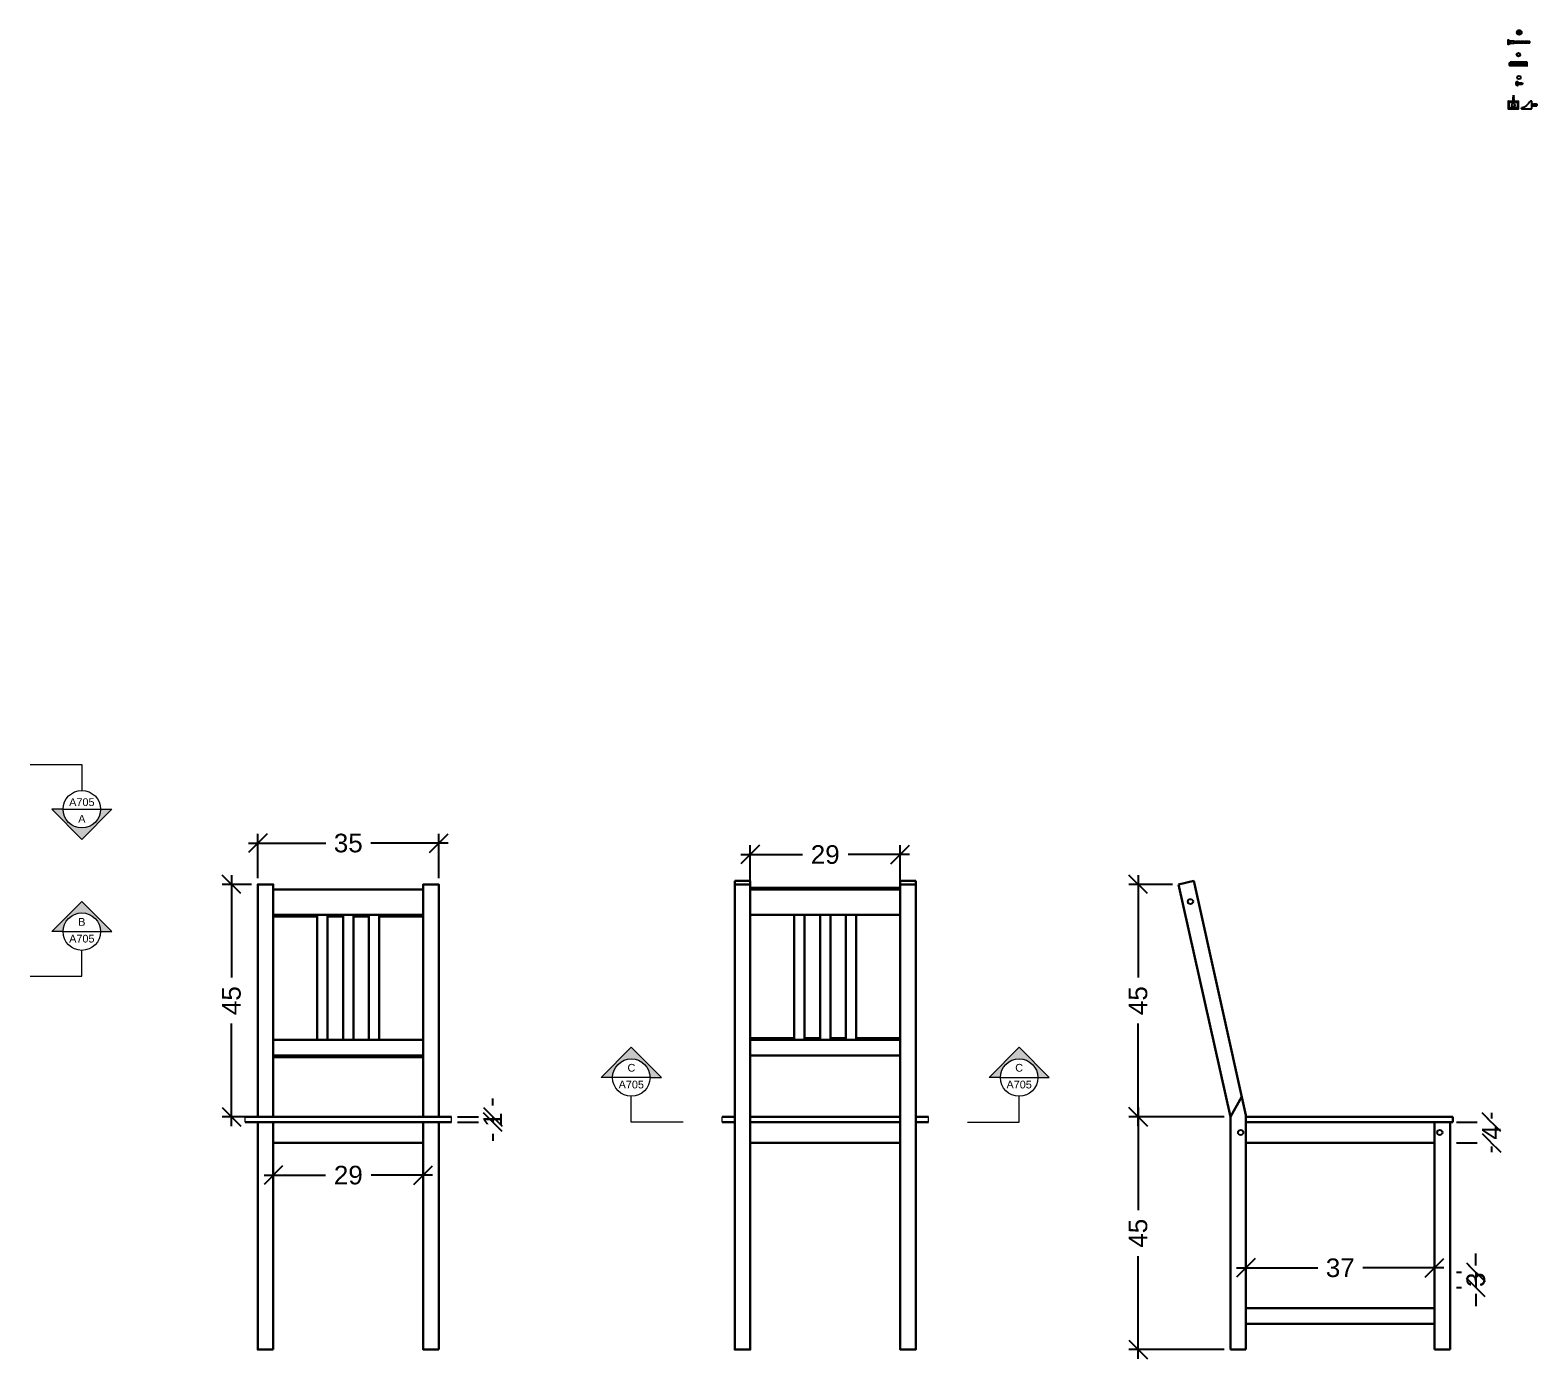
# Model space of a CAD drawing. Header units: inches. Extents: x -56 to 1054, y -93 to 354.
# Drawn here: x 171.1 to 462.5, y 96.8 to 353.8 of the extents above; entities that cross this region are included whole.
import ezdxf
from ezdxf.enums import TextEntityAlignment as Align

# ---------------------------------------------------------------- set-up
doc = ezdxf.new("R2010")
doc.units = ezdxf.units.IN
doc.header["$MEASUREMENT"] = 0
doc.layers.get('0').update_dxf_attribs({"lineweight": 30})
for name, color, linetype, lineweight in [('A-ANNO-SYMB', 3, 'Continuous', 18), ('quote', 7, 'Continuous', 20), ('Viti', 4, 'Continuous', 25)]:
    doc.layers.add(name, color=color, linetype=linetype, lineweight=lineweight)
doc.styles.add('ARIAL', font='Arial.ttf')
doc.styles.get("Standard").update_dxf_attribs({"font": 'Arial.ttf'})
doc.dimstyles.new('TICK_36', dxfattribs={"dimtxt": 3.6, "dimasz": 3.6, "dimexe": 1.8, "dimexo": 1.2, "dimgap": 1.8, "dimtad": 0, "dimdec": 0, "dimzin": 0, "dimdsep": 46, "dimtxsty": 'ARIAL', "dimblk": 'OBLIQUE', "dimcen": 1.8, "dimdle": 1.8, "dimclrd": 256, "dimclrt": 256, "dimadec": 0, "dimazin": 0, "dimtfac": 1, "dimtdec": 0, "dimtmove": 1, "dimatfit": 3, "dimldrblk": 'OPEN90', "dimfxl": 1, "dimtfill": 1, "dimtolj": 1, "dimtzin": 0, "dimarcsym": 0})

# ---------------------------------------------------------------- blocks, each defined once
blk = doc.blocks.new('_Oblique')
at = {"color": 0, "linetype": 'ByBlock', "lineweight": -2}
blk.add_line((-0.5, -0.5), (0.5, 0.5), dxfattribs=at)
blk = doc.blocks.new('*D8')
at = {"layer": 'quote', "lineweight": -2, "transparency": 16777216}
for p, q in [((385.34, 190.37), (385.34, 170.52)), ((385.34, 141.77), (385.34, 161.62))]:
    blk.add_line(p, q, dxfattribs=at)
at = {"layer": 'quote', "color": 0, "lineweight": -2, "transparency": 16777216}
for p, q in [((391.99, 188.57), (383.54, 188.57)), ((401.99, 143.57), (383.54, 143.57))]:
    blk.add_line(p, q, dxfattribs=at)
at = {"layer": 'quote', "lineweight": -2, "transparency": 16777216, "xscale": 3.6, "yscale": 3.6, "zscale": 3.6}
for p, rotation in [((385.34, 188.57), 90), ((385.34, 143.57), 270)]:
    blk.add_blockref('_Oblique', p, dxfattribs=dict(at, rotation=rotation))
at = {"layer": 'quote', "transparency": 16777216, "insert": (385.34, 166.07), "char_height": 3.6, "attachment_point": 5, "rotation": 90, "style": 'ARIAL', "bg_fill": 3, "box_fill_scale": 1.25, "bg_fill_color": 256, "bg_fill_true_color": 13158600, "bg_fill_transparency": 0}
blk.add_mtext('\\A1;45', dxfattribs=at)
blk = doc.blocks.new('_Open90')
at = {"color": 0, "linetype": 'ByBlock', "lineweight": -2}
for p, q in [((0, 0), (-1, 0)), ((-0.5, 0.5), (0, 0)), ((0, 0), (-0.5, -0.5))]:
    blk.add_line(p, q, dxfattribs=at)
blk = doc.blocks.new('*D9')
at = {"layer": 'quote', "color": 0, "lineweight": -2, "transparency": 16777216}
for p, q in [((401.99, 143.57), (383.54, 143.57)), ((401.99, 98.57), (383.54, 98.57))]:
    blk.add_line(p, q, dxfattribs=at)
at = {"layer": 'quote', "lineweight": -2, "transparency": 16777216}
for p, q in [((385.34, 145.37), (385.34, 125.52)), ((385.34, 96.77), (385.34, 116.62))]:
    blk.add_line(p, q, dxfattribs=at)
at = {"layer": 'quote', "lineweight": -2, "transparency": 16777216, "xscale": 3.6, "yscale": 3.6, "zscale": 3.6}
for p, rotation in [((385.34, 143.57), 90), ((385.34, 98.57), 270)]:
    blk.add_blockref('_Oblique', p, dxfattribs=dict(at, rotation=rotation))
at = {"layer": 'quote', "transparency": 16777216, "insert": (385.34, 121.07), "char_height": 3.6, "attachment_point": 5, "rotation": 90, "style": 'ARIAL', "bg_fill": 3, "box_fill_scale": 1.25, "bg_fill_color": 256, "bg_fill_true_color": 13158600, "bg_fill_transparency": 0}
blk.add_mtext('\\A1;45', dxfattribs=at)
blk = doc.blocks.new('*U2')
blk.add_lwpolyline([(0.1, -0.2), (0.06, 0), (0.04, 0.05), (0.03, 0), (0.06, -0.2), (0.09, -0.25), (0.1, -0.2)])
blk = doc.blocks.new('*U3')
at = {"color": 0, "linetype": 'ByBlock', "lineweight": -2, "transparency": 16777216}
for p in [(40.3, 254.75), (40.42, 254.75), (40.54, 254.75), (40.65, 254.75), (40.77, 254.75), (40.89, 254.75)]:
    blk.add_blockref('*U2', p, dxfattribs=at)
blk = doc.blocks.new('109049')
for p, q in [((40.13, 240.08), (40.13, 239.79)), ((40.43, 240.28), (40.33, 240.28)), ((40.43, 239.58), (40.33, 239.58)), ((40.48, 240.23), (40.48, 239.63)), ((40.52, 240.03), (40.48, 240.03)), ((40.56, 239.83), (40.48, 239.83)), ((40.64, 240.03), (40.56, 240.03)), ((40.67, 239.83), (40.59, 239.83)), ((40.75, 240.03), (40.67, 240.03)), ((40.79, 239.83), (40.71, 239.83)), ((40.87, 240.03), (40.79, 240.03)), ((40.91, 239.83), (40.83, 239.83)), ((40.99, 240.03), (40.91, 240.03)), ((41.02, 239.83), (40.94, 239.83)), ((41.11, 240.03), (41.02, 240.03)), ((41.14, 239.83), (41.06, 239.83)), ((41.22, 240.03), (41.14, 240.03)), ((41.23, 239.83), (41.18, 239.83)), ((41.32, 240.01), (41.35, 240)), ((41.37, 239.88), (41.32, 239.85)), ((41.35, 240), (41.36, 240.05)), ((41.37, 239.88), (41.35, 240)), ((41.36, 240.05), (41.38, 239.98)), ((41.4, 239.83), (41.37, 239.88)), ((41.38, 239.98), (41.48, 239.93)), ((41.38, 239.98), (41.4, 239.89)), ((41.48, 239.93), (41.4, 239.89)), ((41.4, 239.89), (41.4, 239.83))]:
    blk.add_line(p, q)
blk.add_lwpolyline([(41.26, 239.83), (41.22, 240.03), (41.23, 240.08), (41.26, 240.03), (41.29, 239.84), (41.29, 239.78), (41.26, 239.83)])
for centre, radius, start, end in [((40.33, 240.08), 0.2, 107.545, 180), ((40.33, 239.79), 0.2, 180, 252.455), ((40.37, 239.95), 0.332, 96.8818, 107.545), ((40.37, 239.91), 0.332, 252.455, 263.1182), ((40.43, 240.23), 0.05, 0, 90), ((40.43, 239.63), 0.05, 270, 0), ((41.23, 240.03), 0.2, 270, 277.372), ((41.23, 239.83), 0.2, 63.4349, 82.7142), ((41.23, 240.03), 0.2, 287.2449, 296.5651)]:
    blk.add_arc(centre, radius, start, end)
blk.add_blockref('*U3', (0.19, -14.72))
blk = doc.blocks.new('b')
for p, q in [((585.85, 49.4), (585.85, 48)), ((585.9, 49.45), (587.8, 49.45)), ((585.9, 47.95), (587.8, 47.95)), ((587.85, 48), (587.85, 49.4))]:
    blk.add_line(p, q)
for centre, start, end in [((585.9, 49.4), 90, 180), ((585.9, 48), 180, 270), ((587.8, 49.4), 0, 90), ((587.8, 48), 270, 0)]:
    blk.add_arc(centre, 0.05, start, end)
blk = doc.blocks.new('*D12')
at = {"layer": 'quote', "lineweight": -2, "transparency": 16777216}
blk.add_line((453.68, 144.37), (453.68, 136.77), dxfattribs=at)
at = {"layer": 'quote', "color": 0, "lineweight": -2, "transparency": 16777216}
for p, q in [((446.89, 142.57), (455.48, 142.57)), ((446.89, 138.57), (455.48, 138.57))]:
    blk.add_line(p, q, dxfattribs=at)
at = {"layer": 'quote', "transparency": 16777216, "insert": (453.68, 140.57), "char_height": 3.6, "attachment_point": 5, "rotation": 90, "style": 'ARIAL', "bg_fill": 3, "box_fill_scale": 1.25, "bg_fill_color": 256, "bg_fill_true_color": 13158600, "bg_fill_transparency": 0}
blk.add_mtext('\\A1;4', dxfattribs=at)
at = {"layer": 'quote', "lineweight": -2, "transparency": 16777216, "xscale": 3.6, "yscale": 3.6, "zscale": 3.6}
for p, rotation in [((453.68, 142.57), 90), ((453.68, 138.57), 270)]:
    blk.add_blockref('_Oblique', p, dxfattribs=dict(at, rotation=rotation))
blk = doc.blocks.new('*D13')
at = {"layer": 'quote', "lineweight": -2, "transparency": 16777216}
for p, q in [((450.67, 113.57), (450.67, 117.17)), ((450.67, 110.57), (450.67, 106.97))]:
    blk.add_line(p, q, dxfattribs=at)
at = {"layer": 'quote', "color": 0, "lineweight": -2, "transparency": 16777216}
for p, q in [((446.89, 113.57), (452.47, 113.57)), ((446.89, 110.57), (452.47, 110.57))]:
    blk.add_line(p, q, dxfattribs=at)
at = {"layer": 'quote', "transparency": 16777216, "insert": (450.67, 112.07), "char_height": 3.6, "attachment_point": 5, "rotation": 90, "style": 'ARIAL', "bg_fill": 3, "box_fill_scale": 1.25, "bg_fill_color": 256, "bg_fill_true_color": 13158600, "bg_fill_transparency": 0}
blk.add_mtext('\\A1;3', dxfattribs=at)
at = {"layer": 'quote', "lineweight": -2, "transparency": 16777216}
blk.add_line((450.67, 113.57), (450.67, 110.57), dxfattribs=at)
at = {"layer": 'quote', "lineweight": -2, "transparency": 16777216, "xscale": 3.6, "yscale": 3.6, "zscale": 3.6}
for p, rotation in [((450.67, 113.57), 270), ((450.67, 110.57), 90)]:
    blk.add_blockref('_Oblique', p, dxfattribs=dict(at, rotation=rotation))
blk = doc.blocks.new('*D18')
at = {"layer": 'quote', "color": 0, "lineweight": -2, "transparency": 16777216}
for p, q in [((215.09, 189.77), (215.09, 198.34)), ((250.11, 189.77), (250.11, 198.34))]:
    blk.add_line(p, q, dxfattribs=at)
at = {"layer": 'quote', "lineweight": -2, "transparency": 16777216}
for p, q in [((213.29, 196.54), (228.25, 196.54)), ((251.91, 196.54), (236.96, 196.54))]:
    blk.add_line(p, q, dxfattribs=at)
at = {"layer": 'quote', "lineweight": -2, "transparency": 16777216, "xscale": 3.6, "yscale": 3.6, "zscale": 3.6, "rotation": 180}
blk.add_blockref('_Oblique', (215.09, 196.54), dxfattribs=at)
at = {"layer": 'quote', "lineweight": -2, "transparency": 16777216, "xscale": 3.6, "yscale": 3.6, "zscale": 3.6}
blk.add_blockref('_Oblique', (250.11, 196.54), dxfattribs=at)
at = {"layer": 'quote', "transparency": 16777216, "insert": (232.6, 196.54), "char_height": 3.6, "attachment_point": 5, "style": 'ARIAL', "bg_fill": 3, "box_fill_scale": 1.25, "bg_fill_color": 256, "bg_fill_true_color": 13158600, "bg_fill_transparency": 0}
blk.add_mtext('\\A1;35', dxfattribs=at)
blk = doc.blocks.new('*D19')
at = {"layer": 'quote', "lineweight": -2, "transparency": 16777216}
for p, q in [((210.02, 190.37), (210.02, 170.52)), ((210.02, 141.77), (210.02, 161.62))]:
    blk.add_line(p, q, dxfattribs=at)
at = {"layer": 'quote', "color": 0, "lineweight": -2, "transparency": 16777216}
for p, q in [((213.89, 188.57), (208.22, 188.57)), ((213.89, 143.57), (208.22, 143.57))]:
    blk.add_line(p, q, dxfattribs=at)
at = {"layer": 'quote', "lineweight": -2, "transparency": 16777216, "xscale": 3.6, "yscale": 3.6, "zscale": 3.6}
for p, rotation in [((210.02, 188.57), 90), ((210.02, 143.57), 270)]:
    blk.add_blockref('_Oblique', p, dxfattribs=dict(at, rotation=rotation))
at = {"layer": 'quote', "transparency": 16777216, "insert": (210.02, 166.07), "char_height": 3.6, "attachment_point": 5, "rotation": 90, "style": 'ARIAL', "bg_fill": 3, "box_fill_scale": 1.25, "bg_fill_color": 256, "bg_fill_true_color": 13158600, "bg_fill_transparency": 0}
blk.add_mtext('\\A1;45', dxfattribs=at)
blk = doc.blocks.new('*D20')
at = {"layer": 'quote', "color": 0, "lineweight": -2, "transparency": 16777216}
for p, q in [((310.34, 189.09), (310.34, 196.12)), ((339.34, 189.09), (339.34, 196.12))]:
    blk.add_line(p, q, dxfattribs=at)
at = {"layer": 'quote', "lineweight": -2, "transparency": 16777216}
for p, q in [((308.54, 194.32), (320.42, 194.32)), ((341.14, 194.32), (329.27, 194.32))]:
    blk.add_line(p, q, dxfattribs=at)
at = {"layer": 'quote', "lineweight": -2, "transparency": 16777216, "xscale": 3.6, "yscale": 3.6, "zscale": 3.6, "rotation": 180}
blk.add_blockref('_Oblique', (310.34, 194.32), dxfattribs=at)
at = {"layer": 'quote', "lineweight": -2, "transparency": 16777216, "xscale": 3.6, "yscale": 3.6, "zscale": 3.6}
blk.add_blockref('_Oblique', (339.34, 194.32), dxfattribs=at)
at = {"layer": 'quote', "transparency": 16777216, "insert": (324.84, 194.32), "char_height": 3.6, "attachment_point": 5, "style": 'ARIAL', "bg_fill": 3, "box_fill_scale": 1.25, "bg_fill_color": 256, "bg_fill_true_color": 13158600, "bg_fill_transparency": 0}
blk.add_mtext('\\A1;29', dxfattribs=at)
blk = doc.blocks.new('*D21')
at = {"layer": 'quote', "lineweight": -2, "transparency": 16777216}
for p, q in [((260.54, 143.57), (260.54, 147.17)), ((260.54, 142.57), (260.54, 138.97))]:
    blk.add_line(p, q, dxfattribs=at)
at = {"layer": 'quote', "color": 0, "lineweight": -2, "transparency": 16777216}
for p, q in [((253.74, 143.57), (262.34, 143.57)), ((253.74, 142.57), (262.34, 142.57))]:
    blk.add_line(p, q, dxfattribs=at)
at = {"layer": 'quote', "transparency": 16777216, "insert": (260.54, 143.07), "char_height": 3.6, "attachment_point": 5, "rotation": 90, "style": 'ARIAL', "bg_fill": 3, "box_fill_scale": 1.25, "bg_fill_color": 256, "bg_fill_true_color": 13158600, "bg_fill_transparency": 0}
blk.add_mtext('\\A1;1', dxfattribs=at)
at = {"layer": 'quote', "lineweight": -2, "transparency": 16777216}
blk.add_line((260.54, 143.57), (260.54, 142.57), dxfattribs=at)
at = {"layer": 'quote', "lineweight": -2, "transparency": 16777216, "xscale": 3.6, "yscale": 3.6, "zscale": 3.6}
for p, rotation in [((260.54, 143.57), 270), ((260.54, 142.57), 90)]:
    blk.add_blockref('_Oblique', p, dxfattribs=dict(at, rotation=rotation))
blk = doc.blocks.new('*D22')
at = {"layer": 'quote', "color": 0, "lineweight": -2, "transparency": 16777216}
for p, q in [((218.11, 137.37), (218.11, 130.5)), ((247.11, 137.37), (247.11, 130.5))]:
    blk.add_line(p, q, dxfattribs=at)
at = {"layer": 'quote', "lineweight": -2, "transparency": 16777216}
for p, q in [((216.31, 132.3), (228.18, 132.3)), ((248.91, 132.3), (237.04, 132.3))]:
    blk.add_line(p, q, dxfattribs=at)
at = {"layer": 'quote', "lineweight": -2, "transparency": 16777216, "xscale": 3.6, "yscale": 3.6, "zscale": 3.6, "rotation": 180}
blk.add_blockref('_Oblique', (218.11, 132.3), dxfattribs=at)
at = {"layer": 'quote', "lineweight": -2, "transparency": 16777216, "xscale": 3.6, "yscale": 3.6, "zscale": 3.6}
blk.add_blockref('_Oblique', (247.11, 132.3), dxfattribs=at)
at = {"layer": 'quote', "transparency": 16777216, "insert": (232.61, 132.3), "char_height": 3.6, "attachment_point": 5, "style": 'ARIAL', "bg_fill": 3, "box_fill_scale": 1.25, "bg_fill_color": 256, "bg_fill_true_color": 13158600, "bg_fill_transparency": 0}
blk.add_mtext('\\A1;29', dxfattribs=at)
blk = doc.blocks.new('*D30')
at = {"layer": 'quote', "lineweight": -2, "transparency": 16777216}
for p, q in [((404.39, 114.37), (420.08, 114.37)), ((444.49, 114.37), (428.79, 114.37))]:
    blk.add_line(p, q, dxfattribs=at)
at = {"layer": 'quote', "color": 0, "lineweight": -2, "transparency": 16777216}
for p, q in [((406.19, 107.77), (406.19, 116.17)), ((442.69, 107.77), (442.69, 116.17))]:
    blk.add_line(p, q, dxfattribs=at)
at = {"layer": 'quote', "lineweight": -2, "transparency": 16777216, "xscale": 3.6, "yscale": 3.6, "zscale": 3.6, "rotation": 180}
blk.add_blockref('_Oblique', (406.19, 114.37), dxfattribs=at)
at = {"layer": 'quote', "lineweight": -2, "transparency": 16777216, "xscale": 3.6, "yscale": 3.6, "zscale": 3.6}
blk.add_blockref('_Oblique', (442.69, 114.37), dxfattribs=at)
at = {"layer": 'quote', "transparency": 16777216, "insert": (424.44, 114.37), "char_height": 3.6, "attachment_point": 5, "style": 'ARIAL', "bg_fill": 3, "box_fill_scale": 1.25, "bg_fill_color": 256, "bg_fill_true_color": 13158600, "bg_fill_transparency": 0}
blk.add_mtext('\\A1;37', dxfattribs=at)

msp = doc.modelspace()

# ---------------------------------------------------------------- hatches: boundary and pattern name
at = {"layer": 'A-ANNO-SYMB', "linetype": 'Continuous', "lineweight": 20}
h = msp.add_hatch(color=256, dxfattribs=at)
h.dxf.hatch_style = 1
h.paths.add_polyline_path([(175.27, 203.11), (177.46, 203.11, 1), (184.7, 203.11), (186.89, 203.11), (181.08, 197.26)])
h = msp.add_hatch(color=256, dxfattribs=at)
h.dxf.hatch_style = 1
h.paths.add_polyline_path([(175.27, 179.42), (177.46, 179.42, -1), (184.7, 179.42), (186.89, 179.42), (181.08, 185.27)])
h = msp.add_hatch(color=256, dxfattribs=at)
h.dxf.hatch_style = 1
h.paths.add_polyline_path([(293.16, 151.19), (290.96, 151.19, 1), (283.72, 151.19), (281.53, 151.19), (287.34, 157.04)])
h = msp.add_hatch(color=256, dxfattribs=at)
h.dxf.hatch_style = 1
h.paths.add_polyline_path([(356.53, 151.19), (358.72, 151.19, -1), (365.96, 151.19), (368.16, 151.19), (362.34, 157.04)])

# ---------------------------------------------------------------- linework, layer by layer
at = {"linetype": 'Continuous', "lineweight": 20}
for p, q in [((177.46, 203.11), (184.7, 203.11)), ((177.46, 179.42), (184.7, 179.42)), ((290.96, 151.19), (283.72, 151.19)), ((358.72, 151.19), (365.96, 151.19))]:
    msp.add_line(p, q, dxfattribs=at)
for p, q in [((215.09, 187.57), (215.09, 143.57)), ((218.11, 187.57), (247.11, 187.57)), ((247.11, 187.57), (247.11, 143.57)), ((307.34, 188.57), (307.34, 189.22)), ((307.34, 189.22), (310.34, 189.22)), ((307.34, 187.57), (307.34, 143.57)), ((310.34, 189.22), (310.34, 188.57)), ((310.34, 187.57), (310.34, 187.89)), ((310.34, 187.89), (339.34, 187.89)), ((310.34, 187.57), (339.34, 187.57)), ((339.34, 188.57), (339.34, 189.22)), ((339.34, 189.22), (342.34, 189.22)), ((339.34, 187.57), (339.34, 142.57)), ((342.34, 189.22), (342.34, 188.57)), ((393.19, 188.57), (396.12, 189.22)), ((393.19, 188.57), (403.19, 143.57)), ((396.12, 189.22), (406.19, 143.9)), ((218.11, 182.69), (247.11, 182.69)), ((218.11, 182.36), (226.61, 182.36)), ((226.61, 182.69), (226.61, 158.47)), ((228.61, 182.69), (228.61, 158.47)), ((228.61, 182.36), (231.61, 182.36)), ((231.61, 182.69), (231.61, 158.47)), ((231.61, 182.69), (231.61, 158.47)), ((231.61, 182.69), (233.61, 182.69)), ((233.61, 182.69), (233.61, 158.47)), ((233.61, 182.69), (233.61, 158.47)), ((233.61, 182.36), (236.61, 182.36)), ((236.61, 182.69), (236.61, 158.47)), ((238.61, 182.69), (238.61, 158.47)), ((238.61, 182.36), (247.11, 182.36)), ((310.34, 182.69), (339.34, 182.69)), ((318.84, 182.69), (318.84, 158.47)), ((320.84, 182.69), (320.84, 158.47)), ((323.84, 182.69), (323.84, 158.47)), ((323.84, 182.69), (323.84, 158.47)), ((323.84, 182.69), (325.84, 182.69)), ((325.84, 182.69), (325.84, 158.47)), ((325.84, 182.69), (325.84, 158.47)), ((328.84, 182.69), (328.84, 158.47)), ((330.84, 182.69), (330.84, 158.47)), ((218.11, 158.47), (247.11, 158.47)), ((310.34, 158.47), (310.34, 158.79)), ((310.34, 158.79), (318.84, 158.79)), ((310.34, 158.47), (339.34, 158.47)), ((320.84, 158.79), (323.84, 158.79)), ((325.84, 158.79), (328.84, 158.79)), ((330.84, 158.79), (339.34, 158.79)), ((218.11, 155.47), (247.11, 155.47)), ((218.11, 155.14), (247.11, 155.14)), ((310.34, 155.47), (339.34, 155.47)), ((405.39, 147.5), (403.19, 143.57)), ((215.09, 143.57), (212.64, 143.57)), ((247.09, 143.57), (218.09, 143.57)), ((247.09, 143.57), (218.09, 143.57)), ((252.54, 143.57), (250.09, 143.57)), ((307.34, 143.57), (304.89, 143.57)), ((339.34, 143.57), (310.34, 143.57)), ((339.34, 143.57), (310.34, 143.57)), ((344.79, 143.57), (342.34, 143.57)), ((403.19, 98.57), (403.19, 143.57)), ((406.19, 98.57), (406.19, 143.9)), ((406.19, 143.57), (446.19, 143.57)), ((446.19, 143.57), (446.19, 142.57)), ((212.64, 142.57), (215.09, 142.57)), ((215.11, 142.57), (215.11, 98.57)), ((218.09, 142.57), (247.09, 142.57)), ((218.09, 142.57), (247.09, 142.57)), ((247.11, 142.57), (247.11, 98.57)), ((252.54, 142.57), (250.09, 142.57)), ((250.11, 98.57), (250.11, 142.57)), ((304.89, 142.57), (307.34, 142.57)), ((307.34, 142.57), (307.34, 98.57)), ((310.34, 142.57), (339.34, 142.57)), ((310.34, 142.57), (339.34, 142.57)), ((339.34, 142.57), (339.34, 98.57)), ((344.79, 142.57), (342.34, 142.57)), ((342.34, 98.57), (342.34, 142.57)), ((406.19, 142.57), (446.19, 142.57)), ((442.69, 142.57), (442.69, 98.57)), ((445.69, 142.57), (445.69, 98.57)), ((446.19, 142.57), (445.69, 142.57)), ((218.11, 138.57), (247.11, 138.57)), ((310.34, 138.57), (339.34, 138.57)), ((406.19, 138.57), (442.69, 138.57)), ((442.69, 106.57), (406.19, 106.57)), ((442.69, 103.57), (406.19, 103.57)), ((215.11, 98.57), (218.11, 98.57)), ((307.34, 98.57), (310.34, 98.57)), ((403.19, 98.57), (406.19, 98.57)), ((442.69, 98.57), (445.69, 98.57))]:
    msp.add_line(p, q)
for points in [[(218.09, 143.57), (215.09, 143.57), (215.09, 188.57), (218.09, 188.57)], [(250.11, 143.57), (247.11, 143.57), (247.11, 188.57), (250.11, 188.57)], [(218.11, 98.57), (215.11, 98.57), (215.11, 142.57), (218.11, 142.57)], [(250.11, 98.57), (247.11, 98.57), (247.11, 142.57), (250.11, 142.57)]]:
    msp.add_lwpolyline(points, close=True)
for points in [[(307.34, 142.57), (307.34, 188.57), (310.34, 188.57), (310.34, 142.57)], [(339.34, 142.57), (339.34, 188.57), (342.34, 188.57), (342.34, 142.57)], [(310.34, 142.57), (310.34, 98.57), (307.34, 98.57), (307.34, 142.57)], [(342.34, 142.57), (342.34, 98.57), (339.34, 98.57), (339.34, 142.57)]]:
    msp.add_lwpolyline(points)
at = {"layer": 'A-ANNO-SYMB'}
for p, q in [((171.08, 211.73), (181.08, 211.73)), ((181.08, 211.73), (181.08, 206.73)), ((181.08, 170.8), (181.08, 175.8)), ((171.08, 170.8), (181.08, 170.8)), ((287.34, 142.57), (287.34, 147.57)), ((362.34, 142.57), (362.34, 147.57)), ((297.34, 142.57), (287.34, 142.57)), ((352.34, 142.57), (362.34, 142.57))]:
    msp.add_line(p, q, dxfattribs=at)
at = {"layer": 'A-ANNO-SYMB', "linetype": 'Continuous', "lineweight": 20}
for p, q in [((177.46, 203.11), (175.27, 203.11)), ((175.27, 203.11), (181.08, 197.26)), ((186.89, 203.11), (181.08, 197.26)), ((184.7, 203.11), (186.89, 203.11)), ((175.27, 179.42), (181.08, 185.27)), ((186.89, 179.42), (181.08, 185.27)), ((177.46, 179.42), (175.27, 179.42)), ((184.7, 179.42), (186.89, 179.42)), ((281.53, 151.19), (287.34, 157.04)), ((293.16, 151.19), (287.34, 157.04)), ((356.53, 151.19), (362.34, 157.04)), ((368.16, 151.19), (362.34, 157.04)), ((283.72, 151.19), (281.53, 151.19)), ((290.96, 151.19), (293.16, 151.19)), ((358.72, 151.19), (356.53, 151.19)), ((365.96, 151.19), (368.16, 151.19))]:
    msp.add_line(p, q, dxfattribs=at)
for centre in [(181.08, 203.11), (181.08, 179.42), (287.34, 151.19), (362.34, 151.19)]:
    msp.add_circle(centre, 3.62, dxfattribs=at)
at = {"layer": 'quote'}
for p, q in [((212.64, 142.57), (212.64, 143.57)), ((252.54, 142.57), (252.54, 143.57)), ((304.89, 142.57), (304.89, 143.57)), ((344.79, 142.57), (344.79, 143.57)), ((442.69, 142.57), (442.69, 138.57)), ((406.19, 98.57), (406.19, 103.57))]:
    msp.add_line(p, q, dxfattribs=at)
at = {"layer": 'Viti'}
for p, q in [((458.95, 353.56), (458.86, 353.38)), ((458.95, 353.2), (458.86, 353.38)), ((458.95, 353.56), (459.15, 353.56)), ((458.95, 353.2), (459.15, 353.2)), ((459.15, 353.56), (459.23, 353.38)), ((459.15, 353.2), (459.23, 353.38)), ((457.36, 351.69), (456.99, 351.92)), ((457.36, 351.29), (456.99, 351.06)), ((458.08, 351.64), (458.04, 351.68)), ((458.04, 351.33), (458.08, 351.29)), ((458.1, 351.69), (458.08, 351.64)), ((458.1, 351.34), (458.08, 351.64)), ((458.08, 351.29), (458.1, 351.34)), ((458.15, 351.64), (458.1, 351.69)), ((458.1, 351.34), (458.15, 351.29)), ((458.17, 351.69), (458.15, 351.64)), ((458.17, 351.34), (458.15, 351.64)), ((458.15, 351.29), (458.17, 351.34)), ((458.22, 351.64), (458.17, 351.69)), ((458.17, 351.34), (458.22, 351.29)), ((458.24, 351.69), (458.22, 351.64)), ((458.24, 351.34), (458.22, 351.64)), ((458.22, 351.29), (458.24, 351.34)), ((458.29, 351.64), (458.24, 351.69)), ((458.24, 351.34), (458.29, 351.29)), ((458.31, 351.69), (458.29, 351.64)), ((458.31, 351.34), (458.29, 351.64)), ((458.29, 351.29), (458.31, 351.34)), ((458.36, 351.64), (458.31, 351.69)), ((458.31, 351.34), (458.36, 351.29)), ((458.38, 351.69), (458.36, 351.64)), ((458.38, 351.34), (458.36, 351.64)), ((458.36, 351.29), (458.38, 351.34)), ((458.43, 351.64), (458.38, 351.69)), ((458.38, 351.34), (458.43, 351.29)), ((458.45, 351.69), (458.43, 351.64)), ((458.45, 351.34), (458.43, 351.64)), ((458.43, 351.29), (458.45, 351.34)), ((458.5, 351.64), (458.45, 351.69)), ((458.45, 351.34), (458.5, 351.29)), ((458.52, 351.69), (458.5, 351.64)), ((458.52, 351.34), (458.5, 351.64)), ((458.5, 351.29), (458.52, 351.34)), ((458.57, 351.64), (458.52, 351.69)), ((458.52, 351.34), (458.57, 351.29)), ((458.59, 351.69), (458.57, 351.64)), ((458.59, 351.34), (458.57, 351.64)), ((458.57, 351.29), (458.59, 351.34)), ((458.64, 351.64), (458.59, 351.69)), ((458.59, 351.34), (458.64, 351.29)), ((458.66, 351.69), (458.64, 351.64)), ((458.66, 351.34), (458.64, 351.64)), ((458.64, 351.29), (458.66, 351.34)), ((458.71, 351.64), (458.66, 351.69)), ((458.66, 351.34), (458.71, 351.29)), ((458.73, 351.69), (458.71, 351.64)), ((458.73, 351.34), (458.71, 351.64)), ((458.71, 351.29), (458.73, 351.34)), ((458.78, 351.64), (458.73, 351.69)), ((458.73, 351.34), (458.78, 351.29)), ((458.8, 351.69), (458.78, 351.64)), ((458.8, 351.34), (458.78, 351.64)), ((458.78, 351.29), (458.8, 351.34)), ((458.85, 351.64), (458.8, 351.69)), ((458.8, 351.34), (458.85, 351.29)), ((458.87, 351.69), (458.85, 351.64)), ((458.87, 351.34), (458.85, 351.64)), ((458.85, 351.29), (458.87, 351.34)), ((458.92, 351.64), (458.87, 351.69)), ((458.87, 351.34), (458.92, 351.29)), ((458.94, 351.69), (458.92, 351.64)), ((458.94, 351.34), (458.92, 351.64)), ((458.92, 351.29), (458.94, 351.34)), ((458.99, 351.64), (458.94, 351.69)), ((458.94, 351.34), (458.99, 351.29)), ((459.01, 351.69), (458.99, 351.64)), ((459.01, 351.34), (458.99, 351.64)), ((458.99, 351.29), (459.01, 351.34)), ((459.06, 351.64), (459.01, 351.69)), ((459.01, 351.34), (459.06, 351.29)), ((459.08, 351.69), (459.06, 351.64)), ((459.08, 351.34), (459.06, 351.64)), ((459.06, 351.29), (459.08, 351.34)), ((459.13, 351.64), (459.08, 351.69)), ((459.08, 351.34), (459.13, 351.29)), ((459.15, 351.69), (459.13, 351.64)), ((459.15, 351.34), (459.13, 351.64)), ((459.13, 351.29), (459.15, 351.34)), ((459.2, 351.64), (459.15, 351.69)), ((459.15, 351.34), (459.2, 351.29)), ((459.22, 351.69), (459.2, 351.64)), ((459.22, 351.34), (459.2, 351.64)), ((459.2, 351.29), (459.22, 351.34)), ((459.27, 351.64), (459.22, 351.69)), ((459.22, 351.34), (459.27, 351.29)), ((459.29, 351.69), (459.27, 351.64)), ((459.29, 351.34), (459.27, 351.64)), ((459.27, 351.29), (459.29, 351.34)), ((459.34, 351.64), (459.29, 351.69)), ((459.29, 351.34), (459.34, 351.29)), ((459.36, 351.69), (459.34, 351.64)), ((459.36, 351.34), (459.34, 351.64)), ((459.34, 351.29), (459.36, 351.34)), ((459.41, 351.64), (459.36, 351.69)), ((459.36, 351.34), (459.41, 351.29)), ((459.43, 351.69), (459.41, 351.64)), ((459.43, 351.34), (459.41, 351.64)), ((459.41, 351.29), (459.43, 351.34)), ((459.48, 351.64), (459.43, 351.69)), ((459.43, 351.34), (459.48, 351.29)), ((459.5, 351.69), (459.48, 351.64)), ((459.5, 351.34), (459.48, 351.64)), ((459.48, 351.29), (459.5, 351.34)), ((459.55, 351.64), (459.5, 351.69)), ((459.5, 351.34), (459.55, 351.29)), ((459.57, 351.69), (459.55, 351.64)), ((459.57, 351.34), (459.55, 351.64)), ((459.55, 351.29), (459.57, 351.34)), ((459.62, 351.64), (459.57, 351.69)), ((459.57, 351.34), (459.62, 351.29)), ((459.64, 351.69), (459.62, 351.64)), ((459.64, 351.34), (459.62, 351.64)), ((459.62, 351.29), (459.64, 351.34)), ((459.69, 351.64), (459.64, 351.69)), ((459.64, 351.34), (459.69, 351.29)), ((459.71, 351.69), (459.69, 351.64)), ((459.71, 351.34), (459.69, 351.64)), ((459.69, 351.29), (459.71, 351.34)), ((459.76, 351.64), (459.71, 351.69)), ((459.71, 351.34), (459.76, 351.29)), ((459.78, 351.69), (459.76, 351.64)), ((459.78, 351.34), (459.76, 351.64)), ((459.76, 351.29), (459.78, 351.34)), ((459.83, 351.64), (459.78, 351.69)), ((459.78, 351.34), (459.83, 351.29)), ((459.85, 351.69), (459.83, 351.64)), ((459.85, 351.34), (459.83, 351.64)), ((459.83, 351.29), (459.85, 351.34)), ((459.9, 351.64), (459.85, 351.69)), ((459.85, 351.34), (459.9, 351.29)), ((459.92, 351.69), (459.9, 351.64)), ((459.92, 351.34), (459.9, 351.64)), ((459.9, 351.29), (459.92, 351.34)), ((459.97, 351.64), (459.92, 351.69)), ((459.92, 351.34), (459.97, 351.29)), ((459.99, 351.69), (459.97, 351.64)), ((459.99, 351.34), (459.97, 351.64)), ((459.97, 351.29), (459.99, 351.34)), ((460.04, 351.64), (459.99, 351.69)), ((459.99, 351.34), (460.04, 351.29)), ((460.06, 351.69), (460.04, 351.64)), ((460.06, 351.34), (460.04, 351.64)), ((460.04, 351.29), (460.06, 351.34)), ((460.11, 351.64), (460.06, 351.69)), ((460.06, 351.34), (460.11, 351.29)), ((460.13, 351.69), (460.11, 351.64)), ((460.13, 351.34), (460.11, 351.64)), ((460.11, 351.29), (460.13, 351.34)), ((460.18, 351.64), (460.13, 351.69)), ((460.13, 351.34), (460.18, 351.29)), ((460.2, 351.69), (460.18, 351.64)), ((460.2, 351.34), (460.18, 351.64)), ((460.18, 351.29), (460.2, 351.34)), ((460.25, 351.64), (460.2, 351.69)), ((460.2, 351.34), (460.25, 351.29)), ((460.27, 351.69), (460.25, 351.64)), ((460.27, 351.34), (460.25, 351.64)), ((460.25, 351.29), (460.27, 351.34)), ((460.32, 351.64), (460.27, 351.69)), ((460.27, 351.34), (460.32, 351.29)), ((460.34, 351.69), (460.32, 351.64)), ((460.34, 351.34), (460.32, 351.64)), ((460.32, 351.29), (460.34, 351.34)), ((460.39, 351.64), (460.34, 351.69)), ((460.34, 351.34), (460.39, 351.29)), ((460.41, 351.69), (460.39, 351.64)), ((460.41, 351.34), (460.39, 351.64)), ((460.39, 351.29), (460.41, 351.34)), ((460.46, 351.64), (460.41, 351.69)), ((460.41, 351.34), (460.46, 351.29)), ((460.48, 351.69), (460.46, 351.64)), ((460.48, 351.34), (460.46, 351.64)), ((460.46, 351.29), (460.48, 351.34)), ((460.53, 351.64), (460.48, 351.69)), ((460.48, 351.34), (460.53, 351.29)), ((460.55, 351.69), (460.53, 351.64)), ((460.55, 351.34), (460.53, 351.64)), ((460.53, 351.29), (460.55, 351.34)), ((460.6, 351.64), (460.55, 351.69)), ((460.55, 351.34), (460.6, 351.29)), ((460.62, 351.69), (460.6, 351.64)), ((460.62, 351.34), (460.6, 351.64)), ((460.6, 351.29), (460.62, 351.34)), ((460.67, 351.64), (460.62, 351.69)), ((460.62, 351.34), (460.67, 351.29)), ((460.69, 351.69), (460.67, 351.64)), ((460.69, 351.34), (460.67, 351.64)), ((460.67, 351.29), (460.69, 351.34)), ((460.74, 351.64), (460.69, 351.69)), ((460.69, 351.34), (460.74, 351.29)), ((460.76, 351.69), (460.74, 351.64)), ((460.76, 351.34), (460.74, 351.64)), ((460.74, 351.29), (460.76, 351.34)), ((460.81, 351.64), (460.76, 351.69)), ((460.76, 351.34), (460.81, 351.29)), ((460.83, 351.69), (460.81, 351.64)), ((460.83, 351.34), (460.81, 351.64)), ((460.81, 351.29), (460.83, 351.34)), ((460.88, 351.64), (460.83, 351.69)), ((460.83, 351.34), (460.88, 351.29)), ((460.9, 351.69), (460.88, 351.64)), ((460.9, 351.34), (460.88, 351.64)), ((460.88, 351.29), (460.9, 351.34)), ((460.95, 351.64), (460.9, 351.69)), ((460.9, 351.34), (460.95, 351.29)), ((460.97, 351.69), (460.95, 351.64)), ((460.97, 351.34), (460.95, 351.64)), ((460.95, 351.29), (460.97, 351.34)), ((461.02, 351.64), (460.97, 351.69)), ((460.97, 351.34), (461.02, 351.29)), ((461.04, 351.34), (461.02, 351.64)), ((461.02, 351.64), (461.05, 351.64)), ((461.02, 351.29), (461.04, 351.34)), ((461.05, 351.34), (461.04, 351.34)), ((461.07, 351.62), (461.07, 351.37)), ((457.2, 347.01), (457.2, 347.51)), ((457.3, 347.61), (457.3, 346.91)), ((460.5, 347.61), (457.3, 347.61)), ((460.5, 347.51), (457.3, 347.51)), ((457.3, 347.41), (460.5, 347.41)), ((460.5, 347.31), (457.3, 347.31)), ((457.3, 347.21), (460.5, 347.21)), ((460.5, 347.11), (457.3, 347.11)), ((457.3, 347.01), (460.5, 347.01)), ((460.5, 346.91), (457.3, 346.91)), ((460.5, 347.61), (460.5, 346.91)), ((460.6, 347.01), (460.6, 347.51)), ((457.79, 341.02), (457.74, 340.97)), ((457.74, 340.97), (457.79, 340.95)), ((457.79, 340.95), (457.74, 340.9)), ((458.09, 341.05), (457.79, 341.02)), ((457.79, 341.02), (457.79, 341.05)), ((458.09, 340.98), (457.79, 340.95)), ((457.82, 341.08), (458.07, 341.08)), ((458.14, 341.03), (458.09, 341.05)), ((458.09, 341.05), (458.09, 341.05)), ((458.09, 340.98), (458.14, 341.03)), ((458.14, 340.96), (458.09, 340.98)), ((458.09, 340.91), (458.14, 340.96)), ((457.74, 340.9), (457.79, 340.88)), ((457.79, 340.88), (457.74, 340.83)), ((457.74, 340.83), (457.79, 340.81)), ((457.79, 340.81), (457.74, 340.76)), ((457.74, 340.76), (457.79, 340.74)), ((457.79, 340.74), (457.74, 340.69)), ((457.74, 340.69), (457.79, 340.67)), ((457.79, 340.67), (457.74, 340.62)), ((457.74, 340.62), (457.79, 340.6)), ((457.79, 340.6), (457.74, 340.55)), ((457.74, 340.55), (457.79, 340.53)), ((457.79, 340.53), (457.74, 340.48)), ((457.74, 340.48), (457.79, 340.46)), ((457.79, 340.46), (457.74, 340.41)), ((457.74, 340.41), (457.79, 340.39)), ((457.79, 340.39), (457.74, 340.34)), ((457.74, 340.34), (457.79, 340.32)), ((457.79, 340.32), (457.74, 340.27)), ((457.74, 340.27), (457.79, 340.25)), ((457.79, 340.25), (457.74, 340.2)), ((457.74, 340.2), (457.79, 340.18)), ((457.79, 340.18), (457.74, 340.13)), ((457.74, 340.13), (457.79, 340.11)), ((457.79, 340.11), (457.76, 340.08)), ((457.76, 340.08), (458.1, 340.08)), ((458.09, 340.91), (457.79, 340.88)), ((458.09, 340.84), (457.79, 340.81)), ((458.09, 340.77), (457.79, 340.74)), ((458.09, 340.7), (457.79, 340.67)), ((458.09, 340.63), (457.79, 340.6)), ((458.09, 340.56), (457.79, 340.53)), ((458.09, 340.49), (457.79, 340.46)), ((458.09, 340.42), (457.79, 340.39)), ((458.09, 340.35), (457.79, 340.32)), ((458.09, 340.28), (457.79, 340.25)), ((458.09, 340.21), (457.79, 340.18)), ((458.09, 340.14), (457.79, 340.11)), ((458.14, 340.89), (458.09, 340.91)), ((458.09, 340.84), (458.14, 340.89)), ((458.14, 340.82), (458.09, 340.84)), ((458.09, 340.77), (458.14, 340.82)), ((458.14, 340.75), (458.09, 340.77)), ((458.09, 340.7), (458.14, 340.75)), ((458.14, 340.68), (458.09, 340.7)), ((458.09, 340.63), (458.14, 340.68)), ((458.14, 340.61), (458.09, 340.63)), ((458.09, 340.56), (458.14, 340.61)), ((458.14, 340.54), (458.09, 340.56)), ((458.09, 340.49), (458.14, 340.54)), ((458.14, 340.47), (458.09, 340.49)), ((458.09, 340.42), (458.14, 340.47)), ((458.14, 340.4), (458.09, 340.42)), ((458.09, 340.35), (458.14, 340.4)), ((458.14, 340.33), (458.09, 340.35)), ((458.09, 340.28), (458.14, 340.33)), ((458.14, 340.26), (458.09, 340.28)), ((458.09, 340.21), (458.14, 340.26)), ((458.14, 340.19), (458.09, 340.21)), ((458.09, 340.14), (458.14, 340.19)), ((458.14, 340.12), (458.09, 340.14)), ((458.1, 340.08), (458.14, 340.12)), ((459.46, 338.68), (459.46, 338.82)), ((459.51, 338.63), (461.41, 338.63)), ((461.27, 340.13), (461.41, 340.13)), ((461.46, 338.68), (461.46, 340.08)), ((461.5, 339.51), (461.46, 339.55)), ((461.46, 339.55), (461.46, 339.2)), ((461.46, 339.2), (461.5, 339.16)), ((461.52, 339.56), (461.5, 339.51)), ((461.52, 339.21), (461.5, 339.51)), ((461.5, 339.16), (461.52, 339.21)), ((461.57, 339.51), (461.52, 339.56)), ((461.52, 339.21), (461.57, 339.16)), ((461.59, 339.56), (461.57, 339.51)), ((461.59, 339.21), (461.57, 339.51)), ((461.57, 339.16), (461.59, 339.21)), ((461.64, 339.51), (461.59, 339.56)), ((461.59, 339.21), (461.64, 339.16)), ((461.66, 339.56), (461.64, 339.51)), ((461.66, 339.21), (461.64, 339.51)), ((461.64, 339.16), (461.66, 339.21)), ((461.71, 339.51), (461.66, 339.56)), ((461.66, 339.21), (461.71, 339.16)), ((461.73, 339.56), (461.71, 339.51)), ((461.73, 339.21), (461.71, 339.51)), ((461.71, 339.16), (461.73, 339.21)), ((461.78, 339.51), (461.73, 339.56)), ((461.73, 339.21), (461.78, 339.16)), ((461.8, 339.56), (461.78, 339.51)), ((461.8, 339.21), (461.78, 339.51)), ((461.78, 339.16), (461.8, 339.21)), ((461.85, 339.51), (461.8, 339.56)), ((461.8, 339.21), (461.85, 339.16)), ((461.87, 339.56), (461.85, 339.51)), ((461.87, 339.21), (461.85, 339.51)), ((461.85, 339.16), (461.87, 339.21)), ((461.92, 339.51), (461.87, 339.56)), ((461.87, 339.21), (461.92, 339.16)), ((461.94, 339.56), (461.92, 339.51)), ((461.94, 339.21), (461.92, 339.51)), ((461.92, 339.16), (461.94, 339.21)), ((461.99, 339.51), (461.94, 339.56)), ((461.94, 339.21), (461.99, 339.16)), ((462.01, 339.56), (461.99, 339.51)), ((462.01, 339.21), (461.99, 339.51)), ((461.99, 339.16), (462.01, 339.21)), ((462.06, 339.51), (462.01, 339.56)), ((462.01, 339.21), (462.06, 339.16)), ((462.08, 339.56), (462.06, 339.51)), ((462.08, 339.21), (462.06, 339.51)), ((462.06, 339.16), (462.08, 339.21)), ((462.13, 339.51), (462.08, 339.56)), ((462.08, 339.21), (462.13, 339.16)), ((462.15, 339.56), (462.13, 339.51)), ((462.15, 339.21), (462.13, 339.51)), ((462.13, 339.16), (462.15, 339.21)), ((462.2, 339.51), (462.15, 339.56)), ((462.15, 339.21), (462.2, 339.16)), ((462.22, 339.56), (462.2, 339.51)), ((462.22, 339.21), (462.2, 339.51)), ((462.2, 339.16), (462.22, 339.21)), ((462.27, 339.51), (462.22, 339.56)), ((462.22, 339.21), (462.27, 339.16)), ((462.29, 339.56), (462.27, 339.51)), ((462.29, 339.21), (462.27, 339.51)), ((462.27, 339.16), (462.29, 339.21)), ((462.34, 339.51), (462.29, 339.56)), ((462.29, 339.21), (462.34, 339.16)), ((462.36, 339.56), (462.34, 339.51)), ((462.36, 339.21), (462.34, 339.51)), ((462.34, 339.16), (462.36, 339.21)), ((462.41, 339.51), (462.36, 339.56)), ((462.36, 339.21), (462.41, 339.16)), ((462.43, 339.21), (462.41, 339.51)), ((462.41, 339.51), (462.44, 339.51)), ((462.41, 339.16), (462.43, 339.21)), ((462.44, 339.21), (462.43, 339.21)), ((462.46, 339.49), (462.46, 339.24))]:
    msp.add_line(p, q, dxfattribs=at)
for points in [[(456.89, 351.06), (456.89, 351.92, -0.414214), (456.91, 351.94), (456.97, 351.94, -0.414214), (456.99, 351.92), (456.99, 351.06, -0.414214), (456.97, 351.04), (456.91, 351.04, -0.414214)], [(457.18, 339.88), (458.69, 339.88, -0.414214), (458.74, 339.83), (458.74, 338.82, -0.414214), (458.69, 338.77), (457.18, 338.77, -0.414214), (457.13, 338.82), (457.13, 339.83, -0.414214)]]:
    msp.add_lwpolyline(points, format="xyb", close=True, dxfattribs=at)
msp.add_lwpolyline([(458.04, 351.69), (457.36, 351.69), (457.36, 351.29), (458.04, 351.29)], close=True, dxfattribs=at)
for centre, radius in [((459.05, 353.38), 0.45), ((458.9, 349.07), 0.35), ((458.9, 349.07), 0.267), ((459, 344.66), 0.35), ((457.93, 339.33), 0.3), ((395.47, 185.23), 0.5), ((405.19, 140.57), 0.5), ((443.69, 140.57), 0.5)]:
    msp.add_circle(centre, radius, dxfattribs=at)
for centre, radius, start, end in [((461.05, 351.62), 0.025, 0, 90), ((461.05, 351.37), 0.025, 270, 0), ((457.82, 341.05), 0.025, 90, 180), ((458.07, 341.05), 0.025, 360, 90), ((459.51, 338.68), 0.05, 180, 270), ((461.41, 340.08), 0.05, 0, 90), ((461.41, 338.68), 0.05, 270, 0), ((462.44, 339.49), 0.025, 0, 90), ((462.44, 339.24), 0.025, 270, 0)]:
    msp.add_arc(centre, radius, start, end, dxfattribs=at)
for points in [[(457.2, 347.51), (457.2, 347.56), (457.25, 347.61), (457.3, 347.61)], [(457.3, 346.91), (457.25, 346.91), (457.2, 346.97), (457.2, 347.01)], [(460.6, 347.51), (460.6, 347.56), (460.55, 347.61), (460.5, 347.61)], [(460.5, 346.91), (460.55, 346.91), (460.6, 346.97), (460.6, 347.01)], [(461.27, 340.13), (460.74, 339.48), (460.2, 338.83), (459.46, 338.82)]]:
    msp.add_open_spline(points, degree=3, dxfattribs=at)

# ---------------------------------------------------------------- block references
for name, p in [('109049', (418.29, 103.55)), ('b', (-128.92, 290.63))]:
    msp.add_blockref(name, p, dxfattribs=at)

# ---------------------------------------------------------------- texts
at = {"layer": 'A-ANNO-SYMB', "linetype": 'Continuous', "lineweight": 20}
for tag, text, p in [('A705', 'A', (181.08, 205.22)), ('A', 'A301', (181.08, 202)), ('B', 'A301', (181.08, 182.06)), ('A705', 'A', (181.08, 178.82)), ('C', 'A301', (287.36, 153.83)), ('C', 'A301', (362.34, 153.83)), ('A705', 'A', (287.34, 150.59)), ('A705', 'A', (362.34, 150.59))]:
    msp.add_attdef(tag, text=text, height=1.5, dxfattribs=at).set_placement(p, align=Align.TOP_CENTER)

# ---------------------------------------------------------------- next in the draw order: dimensions: what is measured, and where the dimension line sits
at = {"layer": 'quote'}
for base, p1, p2, picture, middle in [((250.11, 196.54), (215.09, 188.57), (250.11, 188.57), '*D18', (232.6, 196.54)), ((339.34, 194.32), (310.34, 187.89), (339.34, 187.89), '*D20', (324.84, 194.32)), ((247.11, 132.3), (218.11, 138.57), (247.11, 138.57), '*D22', (232.61, 132.3))]:
    dim = msp.add_linear_dim(base=base, p1=p1, p2=p2, dimstyle='TICK_36', dxfattribs=at)
    dim.commit()
    dim.dimension.update_dxf_attribs({"geometry": picture, "text_midpoint": middle})
dim = msp.add_linear_dim(base=(385.34, 143.57), p1=(393.19, 188.57), p2=(403.19, 143.57), angle=90, dimstyle='TICK_36', dxfattribs=at)
dim.commit()
dim.dimension.update_dxf_attribs({"geometry": '*D8', "text_midpoint": (385.34, 166.07)})
for base, p1, p2, picture, middle in [((260.54, 142.57), (252.54, 143.57), (252.54, 142.57), '*D21', (260.54, 143.07)), ((453.68, 138.57), (445.69, 142.57), (445.69, 138.57), '*D12', (453.68, 140.57)), ((450.67, 110.57), (445.69, 113.57), (445.69, 110.57), '*D13', (450.67, 112.07))]:
    dim = msp.add_linear_dim(base=base, p1=p1, p2=p2, angle=90, dimstyle='TICK_36', dxfattribs=at)
    dim.commit()
    dim.dimension.update_dxf_attribs({"geometry": picture, "text_midpoint": middle, "dimtype": 160})

# ---------------------------------------------------------------- next in the draw order: dimensions: what is measured, and where the dimension line sits
for base, p1, p2, picture, middle in [((210.02, 143.57), (215.09, 188.57), (215.09, 143.57), '*D19', (210.02, 166.07)), ((385.34, 143.57), (403.19, 98.57), (403.19, 143.57), '*D9', (385.34, 121.07))]:
    dim = msp.add_linear_dim(base=base, p1=p1, p2=p2, angle=90, dimstyle='TICK_36', dxfattribs=at)
    dim.commit()
    dim.dimension.update_dxf_attribs({"geometry": picture, "text_midpoint": middle})

# ---------------------------------------------------------------- next in the draw order: dimensions: what is measured, and where the dimension line sits
dim = msp.add_linear_dim(base=(442.68743074, 114.37116846), p1=(406.18743074, 106.56930417), p2=(442.68743074, 106.56930417), dimstyle='TICK_36', dxfattribs=at)
dim.commit()
dim.dimension.update_dxf_attribs({"geometry": '*D30', "text_midpoint": (424.43743074, 114.37116846)})

doc.saveas('drawing.dxf')
